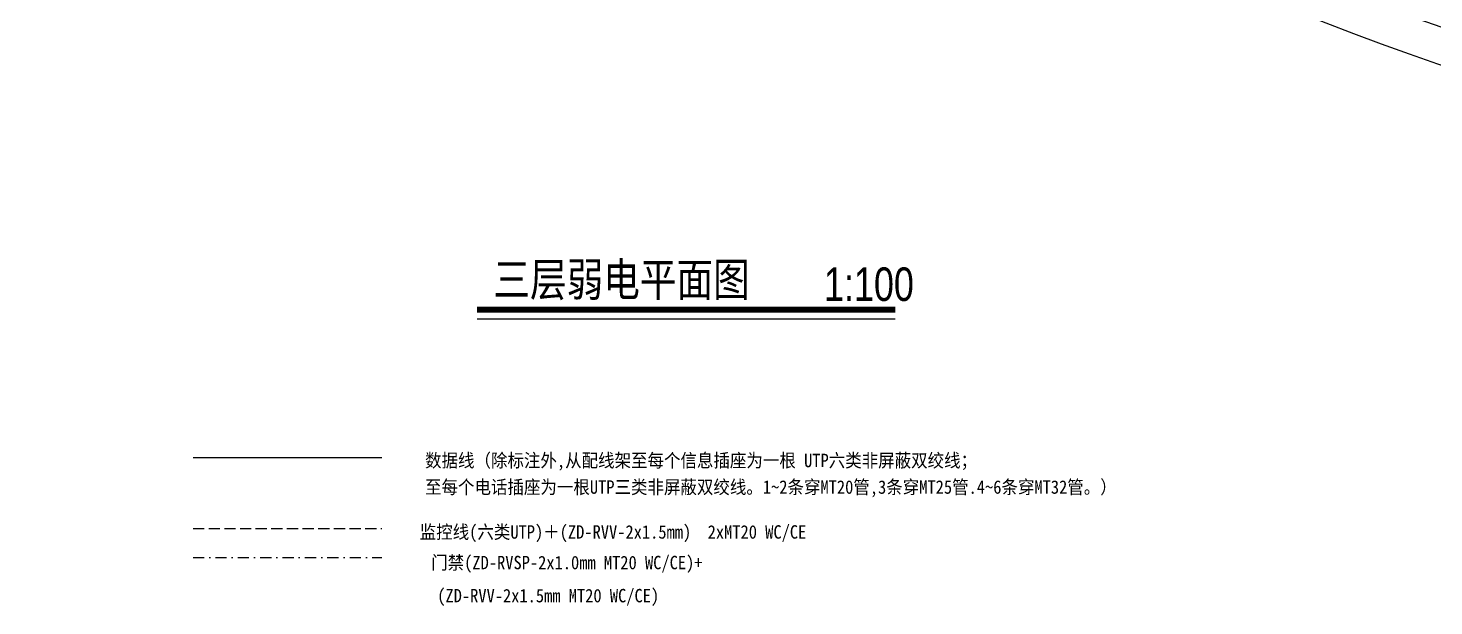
# Model space of a CAD drawing. Extents: x 13680 to 1640314, y -473492 to 65390.
# Drawn here: x 1351791 to 1383205, y -361555 to -348632 of the extents above; entities that cross this region are included whole.
import ezdxf

# ---------------------------------------------------------------- set-up
doc = ezdxf.new("R2010")
doc.units = 0
doc.header["$LTSCALE"] = 1000
doc.header["$MEASUREMENT"] = 0
doc.linetypes.add('DASH', pattern=[0.35, 0.25, -0.1])
doc.linetypes.add('DASHDOT', pattern=[1, 0.5, -0.25, 0, -0.25])
for name, color, linetype in [('0-电气文字', 6, 'Continuous'), ('AXIS', 1, 'Continuous'), ('WIRE-照明', 120, 'Continuous')]:
    doc.layers.add(name, color=color, linetype=linetype)
doc.styles.add('-宋体', font='', dxfattribs={"width": 1.3})
doc.styles.add('-黑体', font='simhei.ttf', dxfattribs={"width": 0.8})
doc.styles.add('_TCH_DIM_T3', font='SIMPLEX', dxfattribs={"width": 0.705882, "bigfont": 'GBCBIG'})
doc.styles.get("Standard").update_dxf_attribs({"font": 'haiwenrs.shx', "bigfont": 'hztxt.shx'})
doc.styles.get('-宋体').set_extended_font_data('NSimSun')
doc.dimstyles.new('_TCH_ARCH&&100', dxfattribs={"dimtxt": 297.5, "dimasz": 100, "dimexe": 250, "dimexo": 300, "dimgap": 126.25, "dimtad": 1, "dimdec": 0, "dimzin": 0, "dimdsep": 46, "dimtxsty": '_TCH_DIM_T3', "dimblk": 'ARCHTICK', "dimcen": 0.09, "dimclrt": 7, "dimazin": 2, "dimtfac": 1, "dimtdec": 0, "dimtix": 1, "dimtmove": 2, "dimatfit": 3, "dimfxl": 1, "dimtolj": 1, "dimtzin": 0, "dimarcsym": 0})
doc.dimstyles.new('_TCH_ARROW&&100', dxfattribs={"dimtxt": 297.5, "dimasz": 200, "dimexe": 250, "dimexo": 300, "dimgap": 126.25, "dimtad": 1, "dimdec": 0, "dimzin": 0, "dimdsep": 46, "dimtxsty": '_TCH_DIM_T3', "dimcen": 0.09, "dimclrt": 7, "dimazin": 2, "dimtfac": 1, "dimtdec": 0, "dimtix": 1, "dimtmove": 2, "dimatfit": 3, "dimfxl": 1, "dimtolj": 1, "dimtzin": 0, "dimarcsym": 0})

# ---------------------------------------------------------------- blocks, each defined once
blk = doc.blocks.new('*D131')
at = {"layer": 'AXIS', "color": 0, "lineweight": -2, "transparency": 16777216}
for p, q in [((1378471, -344243), (1377428, -346460)), ((1385954, -347138), (1385233, -349479))]:
    blk.add_line(p, q, dxfattribs=at)
blk.add_arc((1402655, -292849), 59000, 244.99422, 252.70578, dxfattribs=at)
at = {"layer": 'AXIS', "color": 0, "transparency": 16777216}
for points in [[(1377701, -346349), (1377729, -346288), (1377534, -346233)], [(1385125, -349150), (1385106, -349213), (1385307, -349240)]]:
    blk.add_solid(points, dxfattribs=at)
at = {"layer": 'Defpoints', "color": 0, "transparency": 16777216}
for p in [(1402655, -292849), (1378599, -343971), (1386042, -346851), (1380077, -347358)]:
    blk.add_point(p, dxfattribs=at)
at = {"layer": 'AXIS', "color": 7, "transparency": 16777216, "insert": (1381466, -347618), "char_height": 297.5, "attachment_point": 5, "rotation": 338.85, "style": '_TCH_DIM_T3'}
blk.add_mtext('\\A1;8.1°', dxfattribs=at)
blk = doc.blocks.new('*D134')
at = {"layer": 'AXIS', "color": 0, "lineweight": -2, "transparency": 16777216}
for p, q in [((1345855, -292849), (1342605, -292849)), ((1393769, -348949), (1393261, -352159))]:
    blk.add_line(p, q, dxfattribs=at)
blk.add_arc((1402655, -292849), 59800, 180.19165, 260.80826, dxfattribs=at)
at = {"layer": 'AXIS', "color": 0, "transparency": 16777216}
for points in [[(1342822, -293049), (1342889, -293049), (1342855, -292849)], [(1393108, -351848), (1393097, -351914), (1393300, -351912)]]:
    blk.add_solid(points, dxfattribs=at)
at = {"layer": 'Defpoints', "color": 0, "transparency": 16777216}
for p in [(1346155, -292849), (1402655, -292849), (1349373, -319997), (1393816, -348653)]:
    blk.add_point(p, dxfattribs=at)
at = {"layer": 'AXIS', "color": 7, "transparency": 16777216, "insert": (1357392, -331507), "char_height": 297.5, "attachment_point": 5, "rotation": 310.5, "style": '_TCH_DIM_T3'}
blk.add_mtext('\\A1;81°', dxfattribs=at)
blk = doc.blocks.new('_ArchTick')
at = {"color": 0, "linetype": 'ByBlock', "const_width": 0.4}
blk.add_lwpolyline([(-0.5, -0.5), (0.5, 0.5)], dxfattribs=at)
blk = doc.blocks.new('*D168')
at = {"layer": 'AXIS', "color": 0, "lineweight": -2, "transparency": 16777216}
for p, q in [((1348059, -336554), (1352256, -337219)), ((1348943, -356538), (1352009, -337180)), ((1344993, -355912), (1349190, -356577))]:
    blk.add_line(p, q, dxfattribs=at)
at = {"layer": 'Defpoints', "color": 0, "transparency": 16777216}
for p in [(1347762, -336507), (1352009, -337180), (1344696, -355866)]:
    blk.add_point(p, dxfattribs=at)
at = {"layer": 'AXIS', "color": 0, "lineweight": -2, "transparency": 16777216, "xscale": 100, "yscale": 100, "zscale": 100}
for p, rotation in [((1352009, -337180), 80.9998841522272), ((1348943, -356538), 260.9998841522272)]:
    blk.add_blockref('_ArchTick', p, dxfattribs=dict(at, rotation=rotation))
at = {"layer": 'AXIS', "color": 7, "transparency": 16777216, "insert": (1350205, -346816), "char_height": 297.5, "attachment_point": 5, "rotation": 80.9999, "style": '_TCH_DIM_T3'}
blk.add_mtext('\\A1;19600', dxfattribs=at)

msp = doc.modelspace()

# ---------------------------------------------------------------- linework, layer by layer
at = {"color": 0, "const_width": 140}
msp.add_lwpolyline([(1361823.878, -354929.337), (1371167.107, -354929.337)], dxfattribs=at)
at = {"color": 0}
msp.add_lwpolyline([(1361823.878, -355131.068), (1371167.107, -355131.068)], dxfattribs=at)
at = {"layer": 'WIRE-照明', "linetype": 'Continuous'}
msp.add_line((1355475.84, -358237.215), (1359693.476, -358237.215), dxfattribs=at)
at = {"layer": 'WIRE-照明', "linetype": 'DASH'}
msp.add_line((1355475.84, -359821.358), (1359693.476, -359821.358), dxfattribs=at)
at = {"layer": 'WIRE-照明', "linetype": 'DASHDOT', "ltscale": 0.5}
msp.add_line((1355475.84, -360471.832), (1359693.476, -360471.832), dxfattribs=at)

# ---------------------------------------------------------------- texts
at = {"color": 0, "style": '-黑体', "width": 0.8}
msp.add_text('三层弱电平面图', height=750, dxfattribs=at).set_placement((1362187.505, -354629.337))
at = {"color": 0, "width": 0.8}
msp.add_text('1:100', height=750, dxfattribs=at).set_placement((1369576.819, -354734.661))
at = {"layer": '0-电气文字', "color": 6, "linetype": 'Continuous', "style": '-宋体', "width": 0.9}
for s, p in [('数据线（除标注外,从配线架至每个信息插座为一根 UTP六类非屏蔽双绞线；', (1360661.027, -358451.711)), ('至每个电话插座为一根UTP三类非屏蔽双绞线。1~2条穿MT20管,3条穿MT25管.4~6条穿MT32管。）', (1360661.027, -359046.495)), ('监控线(六类UTP)＋(ZD-RVV-2x1.5mm)  2xMT20 WC/CE', (1360541.973, -360050.595)), ('门禁(ZD-RVSP-2x1.0mm MT20 WC/CE)+', (1360798.317, -360735.449)), ('(ZD-RVV-2x1.5mm MT20 WC/CE)', (1360933.159, -361475.139))]:
    msp.add_text(s, height=300, dxfattribs=at).set_placement(p)

# ---------------------------------------------------------------- dimensions: what is measured, and where the dimension line sits
at = {"layer": 'AXIS'}
for base, p1, p2, picture, middle in [((1349372.845, -319997.313), (1346155.046, -292848.726), (1393816.386, -348653.076), '*D134', (1357391.85, -331507.061)), ((1380076.724, -347357.595), (1378598.516, -343971.431), (1386041.768, -346851.008), '*D131', (1381466.431, -347617.93))]:
    dim = msp.add_angular_dim_3p(base=base, center=(1402655.046, -292848.703), p1=p1, p2=p2, dimstyle='_TCH_ARROW&&100', dxfattribs=at)
    dim.commit()
    dim.dimension.update_dxf_attribs({"geometry": picture, "text_midpoint": middle})
dim = msp.add_aligned_dim(p1=(1344696.272, -355865.544), p2=(1347762.427, -336506.859), distance=-4300, dimstyle='_TCH_ARCH&&100', dxfattribs=at)
dim.commit()
dim.dimension.update_dxf_attribs({"geometry": '*D168', "text_midpoint": (1350204.794, -346815.858)})

doc.saveas('drawing.dxf')
